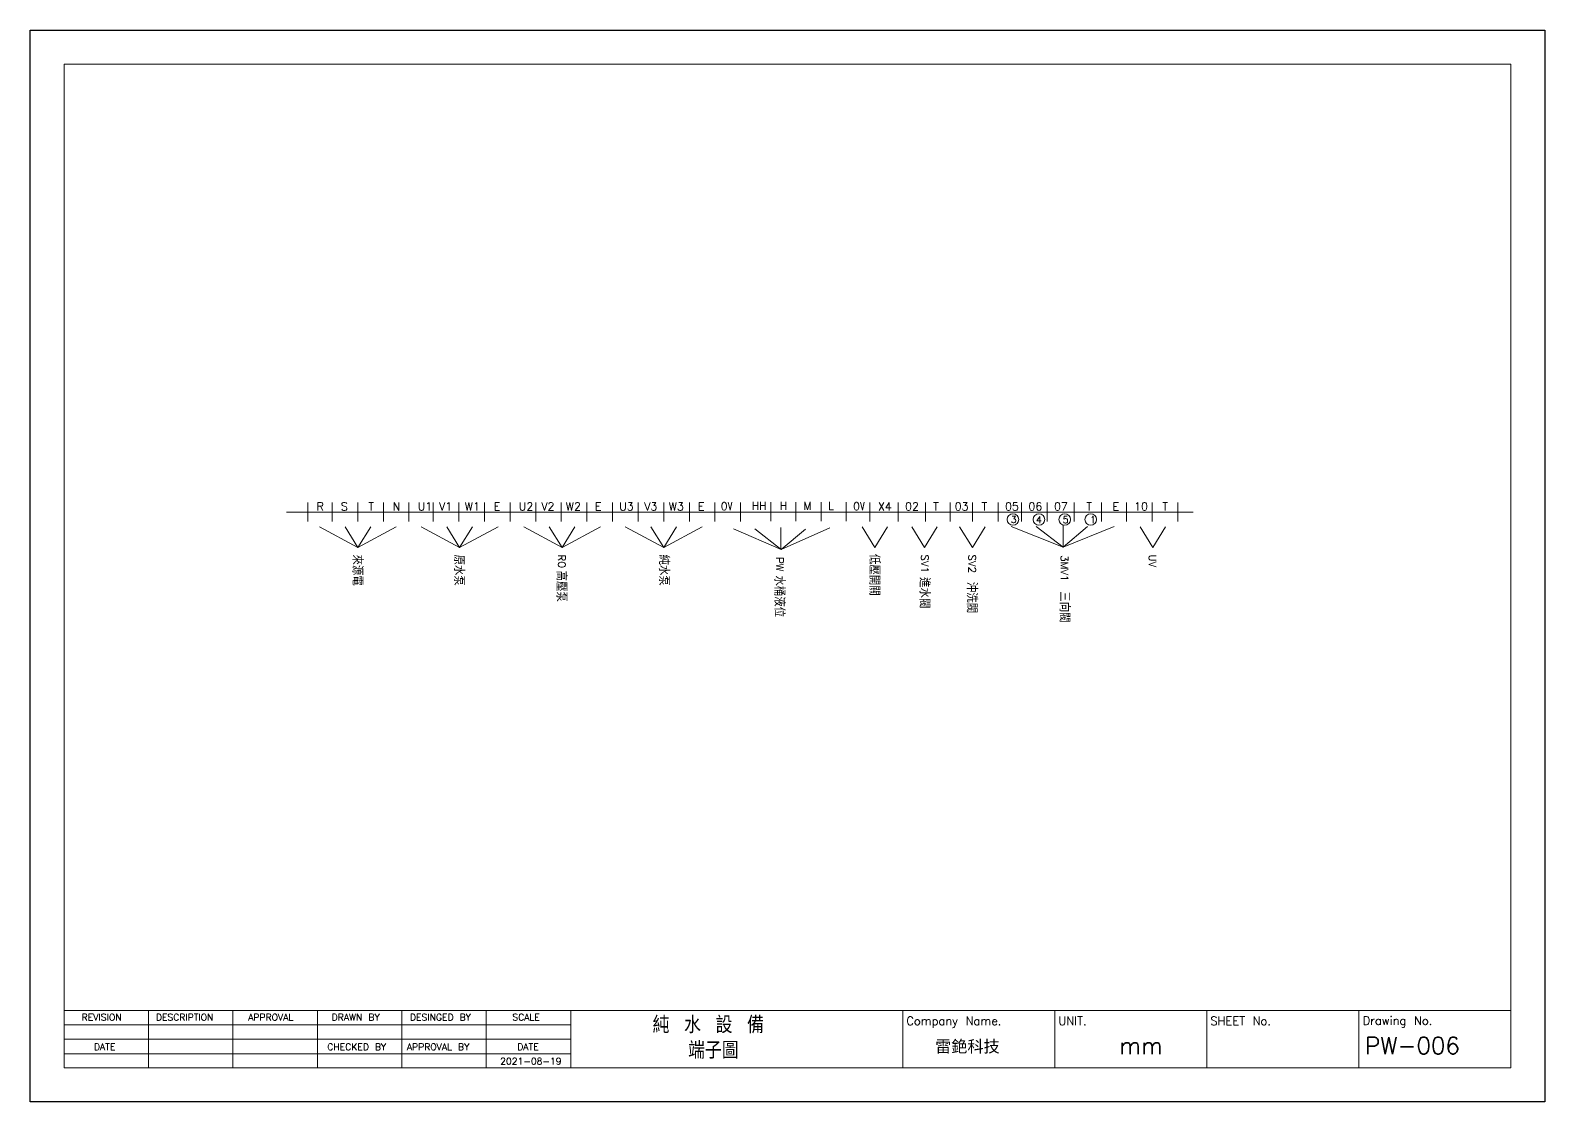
# Model space of a CAD drawing. Header units: millimetres. Extents: x 1497 to 5358, y 966 to 1803.
# Drawn here: x 4467.3 to 4764.3, y 1593.2 to 1803.2 of the extents above; entities that cross this region are included whole.
import ezdxf

# ---------------------------------------------------------------- set-up
doc = ezdxf.new("R2010")
doc.units = ezdxf.units.MM
doc.styles.add('rcs', font='txt.shx')
doc.styles.add('ting', font='monotxt.shx', dxfattribs={"height": 800, "bigfont": 'chineset.shx'})
doc.styles.add('型式1', font='')
doc.styles.get('型式1').set_extended_font_data('MingLiU')

msp = doc.modelspace()

# ---------------------------------------------------------------- linework, layer by layer
at = {"lineweight": 0}
for p, q in [((4473.92, 1796.57), (4757.67, 1796.57)), ((4473.92, 1599.82), (4473.92, 1796.57)), ((4757.67, 1796.57), (4757.67, 1599.82)), ((4517.54, 1708.78), (4695.37, 1708.78)), ((4521.74, 1706.9), (4521.74, 1710.67)), ((4526.49, 1706.9), (4526.49, 1710.67)), ((4531.52, 1706.9), (4531.52, 1710.67)), ((4536.54, 1706.9), (4536.54, 1710.67)), ((4541.56, 1706.9), (4541.56, 1710.67)), ((4546.32, 1706.9), (4546.32, 1710.67)), ((4551.34, 1706.9), (4551.34, 1710.67)), ((4556.37, 1706.9), (4556.37, 1710.67)), ((4561.39, 1706.9), (4561.39, 1710.67)), ((4566.41, 1706.9), (4566.41, 1710.67)), ((4571.43, 1706.9), (4571.43, 1710.67)), ((4576.46, 1706.9), (4576.46, 1710.67)), ((4581.48, 1706.9), (4581.48, 1710.67)), ((4586.5, 1706.9), (4586.5, 1710.67)), ((4591.53, 1706.9), (4591.53, 1710.67)), ((4596.55, 1706.9), (4596.55, 1710.67)), ((4601.57, 1706.9), (4601.57, 1710.67)), ((4606.59, 1706.9), (4606.59, 1710.67)), ((4612.51, 1706.99), (4612.51, 1710.69)), ((4617.44, 1706.99), (4617.44, 1710.69)), ((4622.38, 1706.99), (4622.38, 1710.69)), ((4627.31, 1706.99), (4627.31, 1710.69)), ((4631.93, 1706.9), (4631.93, 1710.67)), ((4637.52, 1706.9), (4637.52, 1710.67)), ((4642.86, 1706.9), (4642.86, 1710.67)), ((4647.69, 1706.9), (4647.69, 1710.67)), ((4652.08, 1706.9), (4652.08, 1710.67)), ((4657.11, 1706.9), (4657.11, 1710.67)), ((4661.7, 1706.9), (4661.7, 1710.67)), ((4666.73, 1706.9), (4666.73, 1710.67)), ((4672.04, 1706.9), (4672.04, 1710.67)), ((4677.39, 1706.9), (4677.39, 1710.67)), ((4682.28, 1706.9), (4682.28, 1710.67)), ((4687.3, 1706.9), (4687.3, 1710.67)), ((4692.33, 1706.9), (4692.33, 1710.67)), ((4531.54, 1701.81), (4524.01, 1705.87)), ((4531.54, 1701.81), (4529.03, 1705.87)), ((4531.54, 1701.81), (4534.05, 1705.87)), ((4531.54, 1701.81), (4539.07, 1705.87)), ((4551.5, 1701.81), (4543.97, 1705.87)), ((4551.5, 1701.81), (4548.99, 1705.87)), ((4551.5, 1701.81), (4554.02, 1705.87)), ((4551.5, 1701.81), (4559.04, 1705.87)), ((4571.6, 1701.81), (4564.06, 1705.87)), ((4571.6, 1701.81), (4569.08, 1705.87)), ((4571.6, 1701.81), (4574.11, 1705.87)), ((4571.6, 1701.81), (4579.13, 1705.87)), ((4591.53, 1701.81), (4583.99, 1705.87)), ((4591.53, 1701.81), (4589.01, 1705.87)), ((4591.53, 1701.81), (4594.04, 1705.87)), ((4591.53, 1701.81), (4599.06, 1705.87)), ((4614.54, 1701.44), (4605.18, 1705.49)), ((4614.54, 1701.44), (4609.37, 1705.49)), ((4614.46, 1705.73), (4614.46, 1701.44)), ((4614.54, 1701.44), (4624.09, 1705.67)), ((4614.54, 1701.44), (4619.3, 1705.44)), ((4632.92, 1701.81), (4630.41, 1705.87)), ((4632.92, 1701.81), (4635.43, 1705.87)), ((4642.66, 1701.81), (4640.15, 1705.87)), ((4642.66, 1701.81), (4645.17, 1705.87)), ((4652.05, 1701.81), (4649.54, 1705.87)), ((4652.05, 1701.81), (4654.56, 1705.87)), ((4669.88, 1701.88), (4659.64, 1705.94)), ((4669.88, 1701.88), (4664.58, 1705.94)), ((4669.88, 1706.17), (4669.88, 1701.88)), ((4669.88, 1701.88), (4679.88, 1705.94)), ((4669.88, 1701.88), (4674.63, 1705.94)), ((4687.44, 1701.81), (4684.93, 1705.87)), ((4687.44, 1701.81), (4689.95, 1705.87)), ((4473.92, 1611.09), (4757.67, 1611.09)), ((4490.48, 1599.82), (4490.48, 1611.09)), ((4507.04, 1599.82), (4507.04, 1611.03)), ((4523.6, 1599.82), (4523.6, 1611.03)), ((4540.16, 1599.82), (4540.16, 1611.03)), ((4556.73, 1599.82), (4556.73, 1611.03)), ((4573.29, 1599.82), (4573.29, 1611.03)), ((4638.43, 1599.82), (4638.43, 1611.03)), ((4668.24, 1599.82), (4668.24, 1611.03)), ((4698.05, 1599.82), (4698.05, 1611.03)), ((4727.86, 1599.82), (4727.86, 1611.03)), ((4473.92, 1608.26), (4573.29, 1608.26)), ((4473.92, 1605.43), (4573.29, 1605.43)), ((4473.92, 1602.6), (4573.29, 1602.6)), ((4757.67, 1599.82), (4473.92, 1599.82))]:
    msp.add_line(p, q, dxfattribs=at)
msp.add_lwpolyline([(4764.29, 1593.2), (4467.29, 1593.2), (4467.29, 1803.2), (4764.29, 1803.2)], close=True)
for centre in [(4660.01, 1707.32, 0), (4665.11, 1707.32, 0), (4670.16, 1707.32, 0), (4675.26, 1707.32, 0)]:
    msp.add_circle(centre, 1.13, dxfattribs=at)

# ---------------------------------------------------------------- texts
for s, height, style, p in [('HH', 1.524, 'rcs', (4608.81, 1709.23)), ('H', 1.52, 'rcs', (4614.29, 1709.23)), ('M', 1.52, 'rcs', (4618.96, 1709.23)), ('L', 1.52, 'rcs', (4623.79, 1709.23)), ('R', 1.57, 'rcs', (4523.44, 1709.1)), ('S', 1.57, 'rcs', (4528.2, 1709.1)), ('T', 1.57, 'rcs', (4533.62, 1709.1)), ('N', 1.57, 'rcs', (4538.38, 1709.1)), ('U1', 1.57, 'rcs', (4543.27, 1709.1)), ('V1', 1.57, 'rcs', (4547.46, 1709.1)), ('W1', 1.57, 'rcs', (4552.49, 1709.1)), ('E', 1.57, 'rcs', (4558.2, 1709.1)), ('U2', 1.57, 'rcs', (4563.09, 1709.1)), ('V2', 1.57, 'rcs', (4567.52, 1709.1)), ('W2', 1.57, 'rcs', (4572.31, 1709.1)), ('E', 1.57, 'rcs', (4578.03, 1709.1)), ('U3', 1.57, 'rcs', (4582.79, 1709.1)), ('V3', 1.57, 'rcs', (4587.71, 1709.1)), ('W3', 1.57, 'rcs', (4592.5, 1709.1)), ('E', 1.57, 'rcs', (4598.22, 1709.1)), ('0', 1.52, 'rcs', (4602.72, 1709.16)), ('0', 1.52, 'rcs', (4628.65, 1709.16)), ('X4', 1.57, 'rcs', (4633.54, 1709.1)), ('02', 1.57, 'rcs', (4638.86, 1709.1)), ('T', 1.57, 'rcs', (4644.37, 1709.1)), ('03', 1.57, 'rcs', (4648.58, 1709.1)), ('T', 1.57, 'rcs', (4653.86, 1709.1)), ('05', 1.57, 'rcs', (4658.45, 1709.1)), ('3', 1.32, 'rcs', (4659.59, 1706.64, 0)), ('06', 1.57, 'rcs', (4663.05, 1709.1)), ('4', 1.32, 'rcs', (4664.54, 1706.6, 0)), ('07', 1.57, 'rcs', (4668.07, 1709.1)), ('5', 1.32, 'rcs', (4669.77, 1706.62, 0)), ('T', 1.57, 'rcs', (4674.41, 1709.05)), ('1', 1.32, 'rcs', (4675.14, 1706.62, 0)), ('E', 1.57, 'rcs', (4679.54, 1709.05)), ('10', 1.57, 'rcs', (4683.77, 1709.1)), ('T', 1.57, 'rcs', (4689.31, 1709.1)), ('REVISION', 1.325, 'rcs', (4477.37, 1609.09)), ('DESCRIPTION', 1.3249, 'rcs', (4491.92, 1609.09)), ('APPROVAL', 1.325, 'rcs', (4510.02, 1609.09)), ('DRAWN BY', 1.325, 'rcs', (4526.4, 1609.09)), ('DESINGED BY', 1.3249, 'rcs', (4541.74, 1609.09)), ('SCALE', 1.325, 'rcs', (4561.84, 1609.09)), ('純 水 設 備', 3.312, 'ting', (4589.33, 1606.62)), ('Company Name.', 1.6562, 'rcs', (4639.09, 1608.21)), ('UNIT.', 1.656, 'rcs', (4668.9, 1608.21)), ('SHEET No.', 1.656, 'rcs', (4698.71, 1608.21)), ('Drawing No.', 1.6562, 'rcs', (4728.58, 1608.27)), ('DATE', 1.325, 'rcs', (4479.78, 1603.3)), ('CHECKED BY', 1.325, 'rcs', (4525.53, 1603.28)), ('APPROVAL BY', 1.3249, 'rcs', (4541.14, 1603.28)), ('DATE', 1.325, 'rcs', (4562.8, 1603.3)), ('端子圖', 3.312, 'ting', (4596.29, 1601.63)), ('雷銫科技', 2.319, '型式1', (4644.76, 1602.87)), ('mm', 3.312, 'rcs', (4680.89, 1602.53)), ('PW-006', 3.312, 'rcs', (4729.06, 1602.53)), ('2021-08-19', 1.325, 'rcs', (4559.44, 1600.47))]:
    msp.add_text(s, height=height, dxfattribs=dict(at, style=style)).set_placement(p)
at = {"lineweight": 0, "style": 'rcs', "width": 0.7}
for p in [(4604.13, 1709.16), (4630.06, 1709.16)]:
    msp.add_text('V', height=1.52, dxfattribs=at).set_placement(p)
at = {"lineweight": 0}
for s, height, style, p in [('來源電', 2.045, 'ting', (4530.46, 1700.45)), ('原水泵', 2.045, 'ting', (4550.36, 1700.45)), ('RO', 1.46, 'rcs', (4570.79, 1700.46)), ('純水泵', 2.045, 'ting', (4590.56, 1700.45)), ('PW', 1.46, 'rcs', (4613.54, 1699.97)), ('低壓開關', 2.045, 'ting', (4631.83, 1700.55)), ('SV1', 1.46, 'rcs', (4642, 1700.46)), ('SV2', 1.46, 'rcs', (4651.27, 1700.46)), ('3MV1', 1.46, 'rcs', (4669.37, 1700.31)), ('UV', 1.46, 'rcs', (4686.66, 1700.46)), ('高壓泵', 2.045, 'ting', (4570.47, 1697.29)), ('水桶液位', 2.045, 'ting', (4613.22, 1696.35)), ('進水閥', 2.045, 'ting', (4641.68, 1696.02)), ('沖洗閥', 2.045, 'ting', (4650.95, 1695.1)), ('三向閥', 2.045, 'ting', (4669.14, 1693.24))]:
    msp.add_text(s, height=height, rotation=270, dxfattribs=dict(at, style=style)).set_placement(p)

doc.saveas('drawing.dxf')
